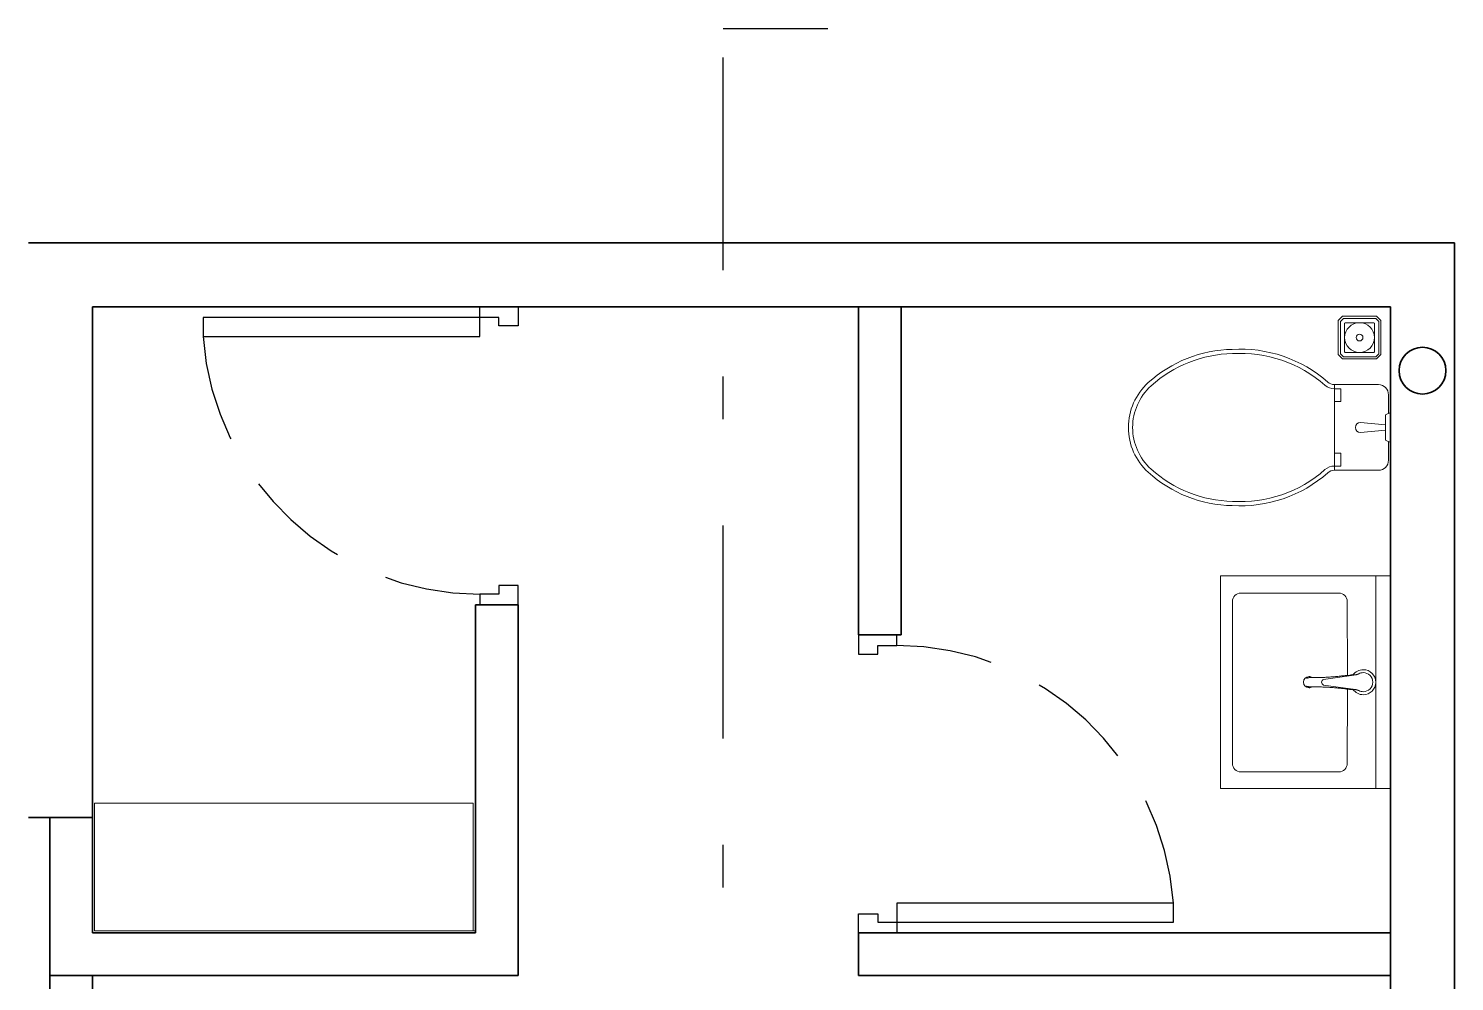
# Model space of a CAD drawing. Header units: millimetres. Extents: x 235.7 to 251.5, y 148.6 to 159.
# Drawn here: x 248.2 to 251.55, y 156.802 to 159.04 of the extents above; entities that cross this region are included whole.
import ezdxf

# ---------------------------------------------------------------- set-up
doc = ezdxf.new("R2010")
doc.units = ezdxf.units.MM
doc.linetypes.add('DASHDOT', pattern=[1, 0.5, -0.25, 0, -0.25])
doc.linetypes.add('HIDDEN', pattern=[0.375, 0.25, -0.125])
for name, color, linetype, lineweight in [('A-DOOR-FULL', 7, 'Continuous', 25), ('A-FLOR-LEVL', 7, 'Continuous', 35), ('A-FURN', 9, 'Continuous', 18), ('A-WALL-FULL', 7, 'Continuous', 35), ('A-WALL-FULL-EXTR', 7, 'Continuous', 35), ('A-WALL-FULL-INTR', 7, 'Continuous', 35)]:
    doc.layers.add(name, color=color, linetype=linetype, lineweight=lineweight)

# ---------------------------------------------------------------- blocks, each defined once
blk = doc.blocks.new('DOOR-65')
for points in [[(-0.07, 0.74), (-0.07, 0.09), (-0.025, 0.09), (-0.025, 0.74), (-0.07, 0.74)], [(-0.675, 0.09), (-0.7, 0.09), (-0.7, 0), (-0.655, 0), (-0.655, 0.045), (-0.675, 0.045), (-0.675, 0.09)], [(-0.025, 0.09), (0, 0.09), (0, 0), (-0.045, 0), (-0.045, 0.045), (-0.025, 0.045), (-0.025, 0.09)]]:
    blk.add_lwpolyline(points)
at = {"linetype": 'HIDDEN'}
blk.add_arc((-0.0221, 0.0889), 0.6529, 94.2076, 179.8995, dxfattribs=at)

msp = doc.modelspace()

# ---------------------------------------------------------------- linework, layer by layer
msp.add_line((251.3999, 158.0677), (251.3999, 158.1388))
at = {"layer": 'A-FLOR-LEVL'}
msp.add_circle((251.4749, 158.2368), 0.055, dxfattribs=at)
at = {"layer": 'A-FURN', "color": 1, "linetype": 'DASHDOT', "lineweight": 30}
for p, q in [((249.8316, 151.8726), (249.8316, 159.0404)), ((249.8316, 159.0404), (250.0778, 159.0402))]:
    msp.add_line(p, q, dxfattribs=at)
at = {"layer": 'A-FURN'}
for p, q in [((251.2769, 158.3544), (251.2869, 158.3644)), ((251.2819, 158.3523), (251.289, 158.3594)), ((251.2869, 158.3644), (251.3669, 158.3644)), ((251.289, 158.3594), (251.3648, 158.3594)), ((251.3648, 158.3594), (251.3719, 158.3523)), ((251.3669, 158.3644), (251.3769, 158.3544)), ((251.3999, 158.3868), (251.3999, 158.3668)), ((251.3999, 158.3868), (251.3999, 158.2868)), ((251.3999, 158.3668), (251.3999, 158.3368)), ((251.2769, 158.2744), (251.2769, 158.3544)), ((251.2819, 158.2765), (251.2819, 158.3523)), ((251.2919, 158.3482), (251.2931, 158.3494)), ((251.2919, 158.2806), (251.2919, 158.3482)), ((251.2931, 158.3494), (251.3607, 158.3494)), ((251.3607, 158.3494), (251.3619, 158.3482)), ((251.3619, 158.3482), (251.3619, 158.2806)), ((251.3719, 158.3523), (251.3719, 158.2765)), ((251.3769, 158.3544), (251.3769, 158.2744)), ((251.2869, 158.2644), (251.2769, 158.2744)), ((251.289, 158.2694), (251.2819, 158.2765)), ((251.3669, 158.2644), (251.2869, 158.2644)), ((251.3648, 158.2694), (251.289, 158.2694)), ((251.2931, 158.2794), (251.2919, 158.2806)), ((251.3607, 158.2794), (251.2931, 158.2794)), ((251.3619, 158.2806), (251.3607, 158.2794)), ((251.3719, 158.2765), (251.3648, 158.2694)), ((251.3769, 158.2744), (251.3669, 158.2644)), ((251.3713, 158.2039), (251.2679, 158.2039)), ((251.2679, 158.2039), (251.2679, 158.0026)), ((251.2679, 158.1939), (251.2829, 158.1939)), ((251.2679, 158.1939), (251.2679, 158.1639)), ((251.2829, 158.1939), (251.2829, 158.1639)), ((251.2679, 158.1639), (251.2829, 158.1639)), ((251.3949, 158.1743), (251.3949, 158.1802)), ((251.3949, 158.1363), (251.3949, 158.1743)), ((251.3999, 158.1388), (251.3881, 158.1328)), ((251.3881, 158.1328), (251.3881, 158.0736)), ((251.3289, 158.1151), (251.3881, 158.1092)), ((251.3881, 158.0973), (251.3289, 158.0914)), ((251.3881, 158.0736), (251.3999, 158.0677)), ((251.3949, 158.0322), (251.3949, 158.0702)), ((251.2679, 158.0426), (251.2829, 158.0426)), ((251.2829, 158.0426), (251.2829, 158.0126)), ((251.3949, 158.0263), (251.3949, 158.0322)), ((251.2679, 158.0126), (251.2829, 158.0126)), ((251.2679, 158.0026), (251.3713, 158.0026)), ((251.3999, 157.755), (250.9999, 157.755)), ((250.9999, 157.755), (250.9999, 157.255)), ((251.3999, 157.755), (251.3649, 157.755)), ((251.3649, 157.755), (251.3649, 157.255)), ((251.0282, 157.6943), (251.0282, 157.3143)), ((251.2782, 157.7143), (251.0482, 157.7143)), ((251.2984, 157.521), (251.2982, 157.6943)), ((251.2982, 157.3143), (251.2986, 157.4887)), ((251.0482, 157.2943), (251.2782, 157.2943)), ((250.9999, 157.255), (251.3999, 157.255))]:
    msp.add_line(p, q, dxfattribs=at)
at = {"layer": 'A-FURN', "ltscale": 4}
for points in [[(251.2156, 157.5158, 0.150311), (251.2083, 157.5181, 1), (251.2083, 157.4918, 0.145063), (251.2154, 157.4939)], [(251.2022, 157.4954), (251.2025, 157.4953), (251.2028, 157.4953), (251.2031, 157.4952), (251.2034, 157.4951), (251.2037, 157.495), (251.2041, 157.4949), (251.2044, 157.4949), (251.2047, 157.4948), (251.205, 157.4947), (251.2053, 157.4946), (251.2056, 157.4946), (251.206, 157.4945), (251.2063, 157.4944), (251.2066, 157.4943), (251.2069, 157.4943), (251.2072, 157.4942), (251.2075, 157.4942), (251.2079, 157.4941), (251.2082, 157.4941), (251.2085, 157.494), (251.209, 157.494), (251.2095, 157.4939), (251.2101, 157.4939), (251.2106, 157.4939), (251.2112, 157.4939), (251.2117, 157.4939), (251.2123, 157.4939), (251.2128, 157.4939), (251.2134, 157.4939), (251.2139, 157.4939), (251.2145, 157.4939), (251.2151, 157.4939), (251.2156, 157.4939), (251.2162, 157.494), (251.2167, 157.494), (251.2173, 157.494), (251.2178, 157.494), (251.2183, 157.494), (251.2189, 157.494), (251.2194, 157.494), (251.2203, 157.494), (251.2212, 157.494), (251.2221, 157.494), (251.223, 157.494), (251.2239, 157.494), (251.2249, 157.494), (251.2258, 157.4939), (251.2267, 157.4939), (251.2276, 157.4939), (251.2285, 157.4939), (251.2294, 157.4939), (251.2303, 157.4939), (251.2312, 157.4938), (251.2321, 157.4938), (251.233, 157.4938), (251.2339, 157.4938), (251.2348, 157.4938), (251.2357, 157.4937), (251.2366, 157.4937), (251.2375, 157.4937), (251.2403, 157.4936), (251.2431, 157.4935), (251.2458, 157.4934), (251.2486, 157.4933), (251.2514, 157.4931), (251.2541, 157.4929), (251.2569, 157.4927), (251.2596, 157.4925), (251.2624, 157.4923), (251.2651, 157.4921), (251.2679, 157.4918), (251.2706, 157.4916), (251.2734, 157.4913), (251.2761, 157.491), (251.2789, 157.4908), (251.2817, 157.4905), (251.2844, 157.4902), (251.2872, 157.4899), (251.2899, 157.4897), (251.2927, 157.4894), (251.2933, 157.4893), (251.294, 157.4893), (251.2947, 157.4892), (251.2953, 157.4891), (251.296, 157.489), (251.2967, 157.4889), (251.2974, 157.4889), (251.298, 157.4888), (251.2987, 157.4887), (251.2994, 157.4886), (251.3, 157.4885), (251.3007, 157.4884), (251.3014, 157.4884), (251.302, 157.4883), (251.3027, 157.4882), (251.3034, 157.4882), (251.3041, 157.4881), (251.3047, 157.488), (251.3054, 157.488), (251.3061, 157.4879), (251.3068, 157.4879), (251.3074, 157.4879), (251.3081, 157.4879), (251.3088, 157.4879), (251.3095, 157.4879), (251.3102, 157.4879), (251.3108, 157.4879), (251.3115, 157.4879), (251.3122, 157.4879), (251.3129, 157.4879), (251.3136, 157.4879), (251.3142, 157.4878), (251.3149, 157.4878), (251.3156, 157.4878), (251.3163, 157.4877), (251.317, 157.4876), (251.3176, 157.4875), (251.2426, 157.4983, -0.75814), (251.2426, 157.5115), (251.319, 157.5224), (251.3197, 157.5226), (251.3199, 157.5227), (251.3202, 157.5227), (251.3205, 157.5228), (251.3208, 157.5229), (251.321, 157.523), (251.3213, 157.5231), (251.3216, 157.5232), (251.3219, 157.5233), (251.3222, 157.5234), (251.3224, 157.5235), (251.3227, 157.5237), (251.323, 157.5238), (251.3233, 157.5239), (251.3235, 157.524), (251.3238, 157.5241), (251.3241, 157.5242), (251.3244, 157.5244), (251.3246, 157.5245), (251.3249, 157.5246), (251.3252, 157.5247)], [(251.3115, 157.4879, 0.243737), (251.3355, 157.4755, 1), (251.3355, 157.5343, 0.244286), (251.3114, 157.5218)], [(251.3253, 157.4851, 0.121688), (251.3357, 157.4825, 1), (251.3357, 157.5273, 0.123107), (251.3252, 157.5247)]]:
    msp.add_lwpolyline(points, format="xyb", dxfattribs=at)
for points in [[(251.2022, 157.5142), (251.2025, 157.5143), (251.2028, 157.5144), (251.2031, 157.5145), (251.2034, 157.5145), (251.2037, 157.5146), (251.2041, 157.5147), (251.2044, 157.5148), (251.2047, 157.5149), (251.205, 157.515), (251.2053, 157.515), (251.2056, 157.5151), (251.206, 157.5152), (251.2063, 157.5153), (251.2066, 157.5154), (251.2069, 157.5154), (251.2072, 157.5155), (251.2075, 157.5155), (251.2078, 157.5156), (251.2082, 157.5156), (251.2085, 157.5157), (251.209, 157.5157), (251.2095, 157.5158), (251.2101, 157.5158), (251.2106, 157.5158), (251.2112, 157.5158), (251.2117, 157.5159), (251.2123, 157.5159), (251.2128, 157.5159), (251.2134, 157.5158), (251.2139, 157.5158), (251.2145, 157.5158), (251.2151, 157.5158), (251.2156, 157.5158), (251.2162, 157.5158), (251.2167, 157.5158), (251.2173, 157.5157), (251.2178, 157.5157), (251.2183, 157.5157), (251.2189, 157.5157), (251.2194, 157.5157), (251.2204, 157.5157), (251.2214, 157.5157), (251.2224, 157.5157), (251.2234, 157.5157), (251.2244, 157.5158), (251.2254, 157.5158), (251.2264, 157.5158), (251.2274, 157.5158), (251.2284, 157.5158), (251.2294, 157.5158), (251.2304, 157.5158), (251.2314, 157.5159), (251.2324, 157.5159), (251.2334, 157.5159), (251.2344, 157.5159), (251.2354, 157.516), (251.2364, 157.516), (251.2374, 157.516), (251.2384, 157.516), (251.2394, 157.5161), (251.2422, 157.5162), (251.245, 157.5163), (251.2479, 157.5164), (251.2507, 157.5166), (251.2535, 157.5167), (251.2564, 157.5169), (251.2592, 157.5171), (251.262, 157.5173), (251.2649, 157.5176), (251.2677, 157.5178), (251.2705, 157.5181), (251.2733, 157.5183), (251.2762, 157.5186), (251.279, 157.5189), (251.2818, 157.5192), (251.2846, 157.5195), (251.2874, 157.5198), (251.2903, 157.5201), (251.2931, 157.5204), (251.2959, 157.5207), (251.3042, 157.5216), (251.3061, 157.5218), (251.3067, 157.5218), (251.3074, 157.5219), (251.3081, 157.5219), (251.3088, 157.5219), (251.3095, 157.5219), (251.3101, 157.5219), (251.3108, 157.5219), (251.3115, 157.5219), (251.3122, 157.5219), (251.3129, 157.5219), (251.3136, 157.5219), (251.3142, 157.5219), (251.3149, 157.5219), (251.3156, 157.522), (251.3163, 157.522), (251.317, 157.5221), (251.3176, 157.5222), (251.3183, 157.5223), (251.319, 157.5224)], [(251.3255, 157.485), (251.3252, 157.4851), (251.3249, 157.4852), (251.3246, 157.4853), (251.3244, 157.4854), (251.3241, 157.4855), (251.3238, 157.4856), (251.3235, 157.4858), (251.3232, 157.4859), (251.3229, 157.486), (251.3226, 157.4861), (251.3223, 157.4862), (251.322, 157.4863), (251.3217, 157.4865), (251.3214, 157.4866), (251.3211, 157.4867), (251.3208, 157.4868), (251.3205, 157.4869), (251.3203, 157.487), (251.32, 157.487), (251.3197, 157.4871), (251.319, 157.4873), (251.3183, 157.4874), (251.3176, 157.4875)]]:
    msp.add_lwpolyline(points, dxfattribs=at)
at = {"layer": 'A-FURN'}
msp.add_lwpolyline([(249.2499, 156.9211), (249.2449, 156.9211), (249.2449, 157.2211), (248.3549, 157.2211), (248.3549, 156.9211), (249.2449, 156.9211)], dxfattribs=at)
for radius in [0.035, 0.008]:
    msp.add_circle((251.3269, 158.3144), radius, dxfattribs=at)
for centre, radius, start, end in [((251.0336, 157.9844), 0.3024, 91.0848, 132.1746), ((251.0336, 157.9844), 0.2924, 91.0848, 132.1746), ((251.0471, 157.9772), 0.3101, 48.5818, 93.5526), ((251.0471, 157.9772), 0.3001, 48.5818, 93.5526), ((250.9259, 158.1032), 0.1421, 132.1746, 227.8254), ((250.9259, 158.1032), 0.1321, 132.1746, 227.8254), ((251.2679, 158.2276), 0.0337, 228.5818, 270), ((251.2679, 158.2276), 0.0237, 228.5818, 270), ((251.3713, 158.1802), 0.0237, 0, 90), ((251.3289, 158.1032), 0.0118, 90, 270), ((251.3713, 158.0263), 0.0237, 270, 0), ((251.0336, 158.222), 0.3024, 227.8254, 268.9152), ((251.0336, 158.222), 0.2924, 227.8254, 268.9152), ((251.0471, 158.2292), 0.3101, 266.4474, 311.4182), ((251.0471, 158.2292), 0.3001, 266.4474, 311.4182), ((251.2679, 157.9789), 0.0337, 90, 131.4182), ((251.2679, 157.9789), 0.0237, 90, 131.4182), ((251.0482, 157.6943), 0.02, 90, 180), ((251.2782, 157.6943), 0.02, 0, 90), ((251.0482, 157.3143), 0.02, 180, 270), ((251.2782, 157.3143), 0.02, 270, 0)]:
    msp.add_arc(centre, radius, start, end, dxfattribs=at)
at = {"layer": 'A-WALL-FULL'}
msp.add_line((248.3499, 158.3868), (249.3499, 158.3868), dxfattribs=at)
at = {"layer": 'A-WALL-FULL-EXTR'}
for p, q in [((248.1999, 158.5368), (248.3499, 158.5368)), ((248.3499, 158.5368), (251.5499, 158.5368)), ((251.5499, 158.5368), (251.5499, 152.5368)), ((248.3499, 158.3868), (251.3999, 158.3868)), ((251.3999, 152.6568), (251.3999, 158.3868)), ((248.1999, 157.1868), (248.3499, 157.1868))]:
    msp.add_line(p, q, dxfattribs=at)
at = {"layer": 'A-WALL-FULL-INTR'}
for p, q in [((248.3499, 157.1868), (248.3499, 158.3868)), ((250.1499, 157.6161), (250.1499, 158.3868)), ((250.2499, 157.6161), (250.2499, 158.3868)), ((249.2499, 157.6868), (249.3499, 157.6868)), ((250.2499, 157.6161), (250.1499, 157.6161)), ((248.2499, 156.8161), (248.2499, 157.1868)), ((248.3499, 157.1868), (248.3499, 156.9161)), ((249.2499, 156.9161), (248.3499, 156.9161)), ((250.1499, 156.9161), (251.3999, 156.9161)), ((250.1499, 156.9161), (250.1499, 156.8161)), ((249.3499, 156.8161), (248.2499, 156.8161)), ((248.2499, 156.8161), (248.2499, 155.2279)), ((248.3499, 156.8161), (248.3499, 155.2279)), ((250.1499, 156.8161), (251.3999, 156.8161))]:
    msp.add_line(p, q, dxfattribs=at)
for points in [[(249.2499, 157.6868), (249.2499, 156.9161)], [(249.3499, 156.8161), (249.3499, 157.6868)]]:
    msp.add_lwpolyline(points, dxfattribs=at)

# ---------------------------------------------------------------- block references
at = {"layer": 'A-DOOR-FULL'}
for p, rotation in [((249.3499, 158.3868), 90.00000000000001), ((250.1499, 156.9161), 270)]:
    msp.add_blockref('DOOR-65', p, dxfattribs=dict(at, rotation=rotation))

doc.saveas('drawing.dxf')
